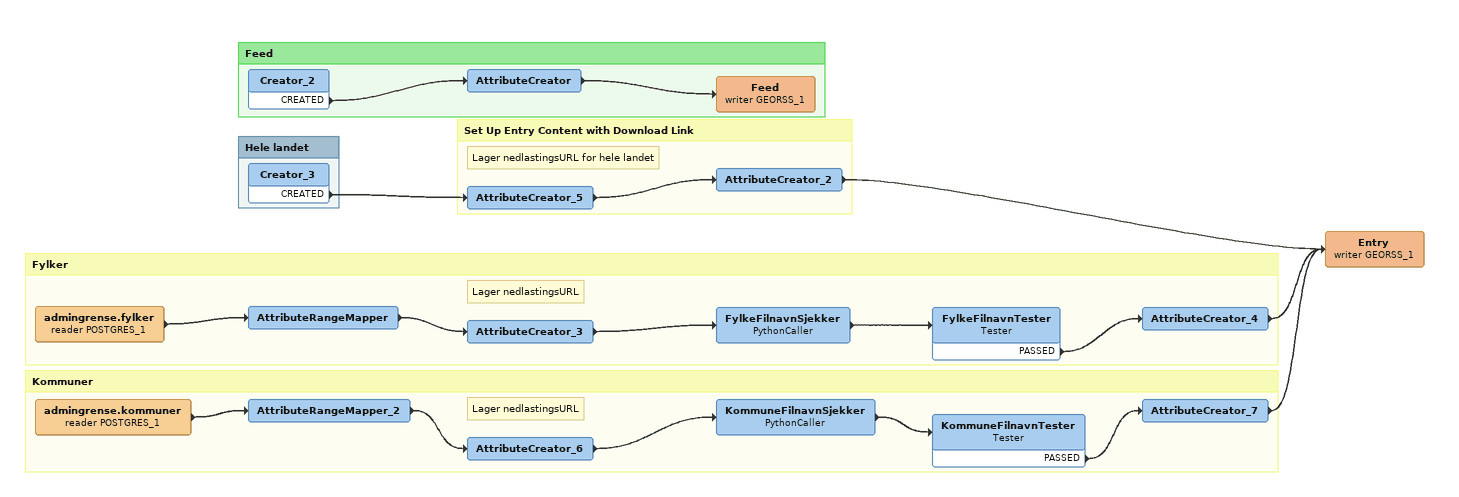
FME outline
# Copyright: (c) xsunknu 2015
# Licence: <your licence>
Entry (writer GEORSS_1)

Bookmark: Fylker
admingrense.fylker (reader POSTGRES_1)
    -> AttributeRangeMapper
AttributeRangeMapper
    -> AttributeCreator_3
Note: Lager nedlastingsURL
AttributeCreator_3
    -> FylkeFilnavnSjekker
FylkeFilnavnSjekker: PythonCaller
    -> FylkeFilnavnTester
FylkeFilnavnTester: Tester
    PASSED -> AttributeCreator_4
AttributeCreator_4
    -> Entry (writer GEORSS_1)

Bookmark: Kommuner
admingrense.kommuner (reader POSTGRES_1)
    -> AttributeRangeMapper_2
AttributeRangeMapper_2
    -> AttributeCreator_6
Note: Lager nedlastingsURL
AttributeCreator_6
    -> KommuneFilnavnSjekker
KommuneFilnavnSjekker: PythonCaller
    -> KommuneFilnavnTester
KommuneFilnavnTester: Tester
    PASSED -> AttributeCreator_7
AttributeCreator_7
    -> Entry (writer GEORSS_1)

Bookmark: Feed
Creator_2
    CREATED -> AttributeCreator
AttributeCreator
    -> Feed (writer GEORSS_1)
Feed (writer GEORSS_1)

Bookmark: Hele landet
Creator_3
    CREATED -> AttributeCreator_5

Bookmark: Set Up Entry Content with Download Link
Note: Lager nedlastingsURL for hele landet
AttributeCreator_5
    -> AttributeCreator_2
AttributeCreator_2
    -> Entry (writer GEORSS_1)
